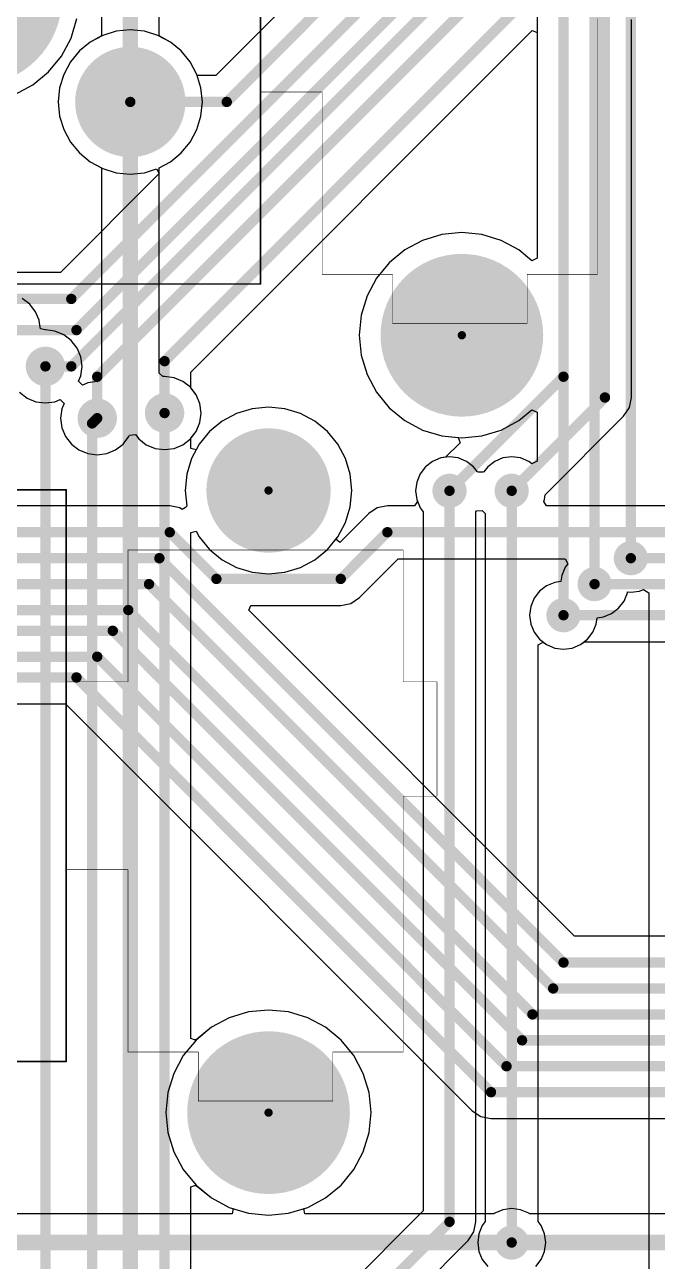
# Model space of a CAD drawing. Header units: millimetres. Extents: x 25 to 374, y 23 to 150.
# Drawn here: x 291.05 to 306.55, y 42.16 to 72.45 of the extents above; entities that cross this region are included whole.
import ezdxf

# ---------------------------------------------------------------- set-up
doc = ezdxf.new("R2010")
doc.units = ezdxf.units.MM
for name, color, linetype in [('BottomLayer', 5, 'Continuous'), ('BottomSolder', 6, 'Continuous'), ('Mechanical1', 6, 'Continuous'), ('MultiLayer', 9, 'Continuous'), ('PadHoleLayer', 156, 'Continuous'), ('TopLayer', 1, 'Continuous'), ('TopSolder', 216, 'Continuous'), ('ViaHoleLayer', 16, 'Continuous')]:
    doc.layers.add(name, color=color, linetype=linetype)

# ---------------------------------------------------------------- blocks, each defined once
blk = doc.blocks.new('1_2_117')
at = {"layer": 'BottomSolder', "const_width": 0.1016}
for points in [[(-11.9888, 6.985, 1), (-11.8872, 6.985, 1)], [(11.8872, 6.985, 1), (11.9888, 6.985, 1)], [(-11.9888, -8.255, 1), (-11.8872, -8.255, 1)], [(11.8872, -8.255, 1), (11.9888, -8.255, 1)]]:
    blk.add_lwpolyline(points, format="xyb", close=True, dxfattribs=at)
at = {"layer": 'PadHoleLayer'}
for points, const_width in [([(-12.7, 6.985, 1), (-11.176, 6.985, 1)], 1.524), ([(11.176, 6.985, 1), (12.7, 6.985, 1)], 1.524), ([(-12.93495, -8.255, 1), (-10.94105, -8.255, 1)], 1.9939), ([(10.94105, -8.255, 1), (12.93495, -8.255, 1)], 1.9939)]:
    blk.add_lwpolyline(points, format="xyb", close=True, dxfattribs=dict(at, const_width=const_width))
at = {"layer": 'TopSolder', "const_width": 0.1016}
for points in [[(-11.9888, 6.985, 1), (-11.8872, 6.985, 1)], [(11.8872, 6.985, 1), (11.9888, 6.985, 1)], [(-11.9888, -8.255, 1), (-11.8872, -8.255, 1)], [(11.8872, -8.255, 1), (11.9888, -8.255, 1)]]:
    blk.add_lwpolyline(points, format="xyb", close=True, dxfattribs=at)
blk = doc.blocks.new('1_2_119')
at = {"layer": 'BottomSolder', "const_width": 0.1016}
for points in [[(-11.9888, 6.985, 1), (-11.8872, 6.985, 1)], [(11.8872, 6.985, 1), (11.9888, 6.985, 1)], [(-11.9888, -8.255, 1), (-11.8872, -8.255, 1)], [(11.8872, -8.255, 1), (11.9888, -8.255, 1)]]:
    blk.add_lwpolyline(points, format="xyb", close=True, dxfattribs=at)
at = {"layer": 'PadHoleLayer'}
for points, const_width in [([(-12.7, 6.985, 1), (-11.176, 6.985, 1)], 1.524), ([(11.176, 6.985, 1), (12.7, 6.985, 1)], 1.524), ([(-12.93495, -8.255, 1), (-10.94105, -8.255, 1)], 1.9939), ([(10.94105, -8.255, 1), (12.93495, -8.255, 1)], 1.9939)]:
    blk.add_lwpolyline(points, format="xyb", close=True, dxfattribs=dict(at, const_width=const_width))
at = {"layer": 'TopSolder', "const_width": 0.1016}
for points in [[(-11.9888, 6.985, 1), (-11.8872, 6.985, 1)], [(11.8872, 6.985, 1), (11.9888, 6.985, 1)], [(-11.9888, -8.255, 1), (-11.8872, -8.255, 1)], [(11.8872, -8.255, 1), (11.9888, -8.255, 1)]]:
    blk.add_lwpolyline(points, format="xyb", close=True, dxfattribs=at)
blk = doc.blocks.new('MX_SW_3_183')
at = {"layer": 'BottomLayer'}
for points, const_width in [([(-1.016, 0, 1), (1.016, 0, 1)], 2.032), ([(3.185, -2.54, 1), (4.435, -2.54, 1)], 1.25), ([(-3.165, -5.08, 1), (-1.915, -5.08, 1)], 1.25)]:
    blk.add_lwpolyline(points, format="xyb", close=True, dxfattribs=dict(at, const_width=const_width))
at = {"layer": 'BottomSolder'}
for points, const_width in [([(-1.067, 0, 1), (1.067, 0, 1)], 2.134), ([(3.134, -2.54, 1), (4.486, -2.54, 1)], 1.352), ([(-3.216, -5.08, 1), (-1.864, -5.08, 1)], 1.352)]:
    blk.add_lwpolyline(points, format="xyb", close=True, dxfattribs=dict(at, const_width=const_width))
at = {"layer": 'Mechanical1', "const_width": 0.0381}
for points in [[(-7, -7), (-7, 7)], [(-7, 7), (7, 7)], [(7, -7), (7, 7)], [(-7, -7), (7, -7)]]:
    blk.add_lwpolyline(points, dxfattribs=at)
at = {"layer": 'Mechanical1', "const_width": 0.0191}
for points in [[(-7.01, 7, 1), (-6.99, 7, 1)], [(-7.01, 7, 1), (-6.99, 7, 1)], [(6.99, 7, 1), (7.01, 7, 1)], [(6.99, 7, 1), (7.01, 7, 1)], [(-7.01, -7, 1), (-6.99, -7, 1)], [(-7.01, -7, 1), (-6.99, -7, 1)], [(6.99, -7, 1), (7.01, -7, 1)], [(6.99, -7, 1), (7.01, -7, 1)]]:
    blk.add_lwpolyline(points, format="xyb", close=True, dxfattribs=at)
at = {"layer": 'MultiLayer'}
for points, const_width in [([(-1.016, 0, 1), (1.016, 0, 1)], 2.032), ([(3.185, -2.54, 1), (4.435, -2.54, 1)], 1.25), ([(-3.165, -5.08, 1), (-1.915, -5.08, 1)], 1.25)]:
    blk.add_lwpolyline(points, format="xyb", close=True, dxfattribs=dict(at, const_width=const_width))
at = {"layer": 'PadHoleLayer'}
for points, const_width in [([(-1.016, 0, 1), (1.016, 0, 1)], 2.032), ([(3.435, -2.54, 1), (4.185, -2.54, 1)], 0.75), ([(-2.915, -5.08, 1), (-2.165, -5.08, 1)], 0.75)]:
    blk.add_lwpolyline(points, format="xyb", close=True, dxfattribs=dict(at, const_width=const_width))
at = {"layer": 'TopLayer'}
for points, const_width in [([(-1.016, 0, 1), (1.016, 0, 1)], 2.032), ([(3.185, -2.54, 1), (4.435, -2.54, 1)], 1.25), ([(-3.165, -5.08, 1), (-1.915, -5.08, 1)], 1.25)]:
    blk.add_lwpolyline(points, format="xyb", close=True, dxfattribs=dict(at, const_width=const_width))
at = {"layer": 'TopSolder'}
for points, const_width in [([(-1.067, 0, 1), (1.067, 0, 1)], 2.134), ([(3.134, -2.54, 1), (4.486, -2.54, 1)], 1.352), ([(-3.216, -5.08, 1), (-1.864, -5.08, 1)], 1.352)]:
    blk.add_lwpolyline(points, format="xyb", close=True, dxfattribs=dict(at, const_width=const_width))
blk = doc.blocks.new('MX_SW_3_195')
at = {"layer": 'BottomLayer'}
for points, const_width in [([(-1.016, 0, 1), (1.016, 0, 1)], 2.032), ([(3.185, -2.54, 1), (4.435, -2.54, 1)], 1.25), ([(-3.165, -5.08, 1), (-1.915, -5.08, 1)], 1.25)]:
    blk.add_lwpolyline(points, format="xyb", close=True, dxfattribs=dict(at, const_width=const_width))
at = {"layer": 'BottomSolder'}
for points, const_width in [([(-1.067, 0, 1), (1.067, 0, 1)], 2.134), ([(3.134, -2.54, 1), (4.486, -2.54, 1)], 1.352), ([(-3.216, -5.08, 1), (-1.864, -5.08, 1)], 1.352)]:
    blk.add_lwpolyline(points, format="xyb", close=True, dxfattribs=dict(at, const_width=const_width))
at = {"layer": 'Mechanical1', "const_width": 0.0381}
for points in [[(-7, -7), (-7, 7)], [(-7, 7), (7, 7)], [(7, -7), (7, 7)], [(-7, -7), (7, -7)]]:
    blk.add_lwpolyline(points, dxfattribs=at)
at = {"layer": 'Mechanical1', "const_width": 0.0191}
for points in [[(-7.01, 7, 1), (-6.99, 7, 1)], [(-7.01, 7, 1), (-6.99, 7, 1)], [(6.99, 7, 1), (7.01, 7, 1)], [(6.99, 7, 1), (7.01, 7, 1)], [(-7.01, -7, 1), (-6.99, -7, 1)], [(-7.01, -7, 1), (-6.99, -7, 1)], [(6.99, -7, 1), (7.01, -7, 1)], [(6.99, -7, 1), (7.01, -7, 1)]]:
    blk.add_lwpolyline(points, format="xyb", close=True, dxfattribs=at)
at = {"layer": 'MultiLayer'}
for points, const_width in [([(-1.016, 0, 1), (1.016, 0, 1)], 2.032), ([(3.185, -2.54, 1), (4.435, -2.54, 1)], 1.25), ([(-3.165, -5.08, 1), (-1.915, -5.08, 1)], 1.25)]:
    blk.add_lwpolyline(points, format="xyb", close=True, dxfattribs=dict(at, const_width=const_width))
at = {"layer": 'PadHoleLayer'}
for points, const_width in [([(-1.016, 0, 1), (1.016, 0, 1)], 2.032), ([(3.435, -2.54, 1), (4.185, -2.54, 1)], 0.75), ([(-2.915, -5.08, 1), (-2.165, -5.08, 1)], 0.75)]:
    blk.add_lwpolyline(points, format="xyb", close=True, dxfattribs=dict(at, const_width=const_width))
at = {"layer": 'TopLayer'}
for points, const_width in [([(-1.016, 0, 1), (1.016, 0, 1)], 2.032), ([(3.185, -2.54, 1), (4.435, -2.54, 1)], 1.25), ([(-3.165, -5.08, 1), (-1.915, -5.08, 1)], 1.25)]:
    blk.add_lwpolyline(points, format="xyb", close=True, dxfattribs=dict(at, const_width=const_width))
at = {"layer": 'TopSolder'}
for points, const_width in [([(-1.067, 0, 1), (1.067, 0, 1)], 2.134), ([(3.134, -2.54, 1), (4.486, -2.54, 1)], 1.352), ([(-3.216, -5.08, 1), (-1.864, -5.08, 1)], 1.352)]:
    blk.add_lwpolyline(points, format="xyb", close=True, dxfattribs=dict(at, const_width=const_width))

msp = doc.modelspace()

# ---------------------------------------------------------------- linework, layer by layer
at = {"layer": 'BottomLayer'}
for p, q in [((302.617, 78.093), (295.731, 71.206)), ((292.182, 72.122), (292.327, 72.601)), ((305.917, 63.32), (305.917, 72.576)), ((291.946, 71.681), (292.182, 72.122)), ((292.958, 72.191), (292.653, 72.027)), ((293.29, 72.291), (292.958, 72.191)), ((293.634, 72.325), (293.29, 72.291)), ((293.979, 72.291), (293.634, 72.325)), ((294.31, 72.191), (293.979, 72.291)), ((294.616, 72.027), (294.31, 72.191)), ((295.122, 63.94), (303.489, 72.307)), ((303.489, 72.307), (303.606, 72.259)), ((303.606, 72.259), (303.606, 66.731)), ((292.385, 71.808), (292.165, 71.54)), ((292.653, 72.027), (292.385, 71.808)), ((294.883, 71.808), (294.616, 72.027)), ((295.103, 71.54), (294.883, 71.808)), ((291.629, 71.294), (291.946, 71.681)), ((292.165, 71.54), (292.002, 71.235)), ((295.266, 71.235), (295.103, 71.54)), ((291.242, 70.977), (291.629, 71.294)), ((292.002, 71.235), (291.902, 70.903)), ((295.275, 71.206), (295.266, 71.235)), ((295.731, 71.206), (295.275, 71.206)), ((290.801, 70.741), (291.242, 70.977)), ((291.902, 70.903), (291.868, 70.559)), ((291.868, 70.559), (291.902, 70.214)), ((291.902, 70.214), (292.002, 69.883)), ((292.002, 69.883), (292.165, 69.577)), ((292.165, 69.577), (292.385, 69.31)), ((292.385, 69.31), (292.653, 69.09)), ((292.653, 69.09), (292.958, 68.927)), ((294.345, 68.805), (291.921, 66.38)), ((292.958, 68.927), (293.29, 68.826)), ((293.29, 68.826), (293.634, 68.792)), ((293.634, 68.792), (293.979, 68.826)), ((293.979, 68.826), (294.278, 68.917)), ((294.278, 68.917), (294.345, 68.805)), ((301.272, 67.309), (300.8, 67.166)), ((301.762, 67.358), (301.272, 67.309)), ((302.253, 67.309), (301.762, 67.358)), ((302.724, 67.166), (302.253, 67.309)), ((300.8, 67.166), (300.365, 66.934)), ((303.159, 66.934), (302.724, 67.166)), ((300.365, 66.934), (299.984, 66.621)), ((303.479, 66.671), (303.159, 66.934)), ((303.606, 66.731), (303.479, 66.671)), ((291.921, 66.38), (288.995, 66.38)), ((299.984, 66.621), (299.672, 66.24)), ((299.672, 66.24), (299.44, 65.806)), ((299.44, 65.806), (299.296, 65.334)), ((299.296, 65.334), (299.248, 64.844)), ((299.248, 64.844), (299.296, 64.353)), ((299.296, 64.353), (299.44, 63.882)), ((295.122, 63.555), (295.122, 63.94)), ((299.44, 63.882), (299.672, 63.447)), ((290.92, 63.448), (291.106, 63.305)), ((295.251, 63.387), (295.122, 63.555)), ((295.341, 63.171), (295.251, 63.387)), ((299.672, 63.447), (299.984, 63.066)), ((305.868, 63.072), (305.917, 63.32)), ((291.106, 63.305), (291.322, 63.216)), ((291.322, 63.216), (291.554, 63.185)), ((291.554, 63.185), (291.786, 63.216)), ((291.786, 63.216), (291.913, 63.268)), ((291.913, 63.268), (292.011, 63.171)), ((291.958, 63.044), (291.927, 62.812)), ((292.011, 63.171), (291.958, 63.044)), ((295.372, 62.939), (295.341, 63.171)), ((296.624, 63.044), (296.241, 62.928)), ((297.023, 63.083), (296.624, 63.044)), ((297.421, 63.044), (297.023, 63.083)), ((297.804, 62.928), (297.421, 63.044)), ((299.984, 63.066), (300.365, 62.753)), ((305.728, 62.862), (305.868, 63.072)), ((291.927, 62.812), (291.958, 62.58)), ((295.251, 62.49), (295.341, 62.707)), ((295.341, 62.707), (295.372, 62.939)), ((295.888, 62.739), (295.579, 62.485)), ((296.241, 62.928), (295.888, 62.739)), ((298.157, 62.739), (297.804, 62.928)), ((298.466, 62.485), (298.157, 62.739)), ((300.365, 62.753), (300.8, 62.521)), ((303.804, 60.938), (305.728, 62.862)), ((291.958, 62.58), (292.047, 62.363)), ((293.613, 62.393), (293.758, 62.412)), ((293.758, 62.412), (293.841, 62.305)), ((295.109, 62.305), (295.251, 62.49)), ((295.579, 62.485), (295.325, 62.176)), ((298.72, 62.176), (298.466, 62.485)), ((300.8, 62.521), (301.272, 62.378)), ((292.047, 62.363), (292.19, 62.178)), ((292.19, 62.178), (292.376, 62.035)), ((293.272, 62.035), (293.458, 62.178)), ((293.458, 62.178), (293.6, 62.363)), ((293.6, 62.363), (293.613, 62.393)), ((293.841, 62.305), (294.027, 62.162)), ((294.027, 62.162), (294.243, 62.073)), ((294.707, 62.073), (294.923, 62.162)), ((294.923, 62.162), (295.109, 62.305)), ((295.325, 62.176), (295.136, 61.823)), ((298.909, 61.823), (298.72, 62.176)), ((301.272, 62.378), (301.67, 62.339)), ((301.717, 62.206), (301.364, 61.854)), ((301.67, 62.339), (301.717, 62.206)), ((292.376, 62.035), (292.592, 61.946)), ((292.592, 61.946), (292.824, 61.915)), ((292.824, 61.915), (293.056, 61.946)), ((293.056, 61.946), (293.272, 62.035)), ((294.243, 62.073), (294.475, 62.042)), ((294.475, 62.042), (294.707, 62.073)), ((295.136, 61.823), (295.02, 61.44)), ((299.025, 61.44), (298.909, 61.823)), ((301.244, 61.838), (301.044, 61.755)), ((301.364, 61.854), (301.244, 61.838)), ((300.871, 61.622), (300.739, 61.45)), ((301.044, 61.755), (300.871, 61.622)), ((295.02, 61.44), (294.981, 61.041)), ((299.064, 61.041), (299.025, 61.44)), ((300.656, 61.249), (300.627, 61.034)), ((300.739, 61.45), (300.656, 61.249)), ((294.981, 61.041), (295.019, 60.656)), ((299.025, 60.643), (299.064, 61.041)), ((300.627, 61.034), (300.656, 60.818)), ((303.788, 60.818), (303.804, 60.938)), ((294.602, 60.665), (287.075, 60.665)), ((294.85, 60.616), (294.602, 60.665)), ((294.907, 60.577), (294.85, 60.616)), ((294.99, 60.626), (294.907, 60.577)), ((295.019, 60.656), (294.99, 60.626)), ((298.909, 60.26), (299.025, 60.643)), ((299.688, 60.616), (299.478, 60.475)), ((299.936, 60.665), (299.688, 60.616)), ((300.605, 60.665), (299.936, 60.665)), ((300.675, 60.771), (300.605, 60.665)), ((300.656, 60.818), (300.675, 60.771)), ((303.768, 60.771), (303.788, 60.818)), ((303.839, 60.665), (303.768, 60.771)), ((307.529, 60.665), (303.839, 60.665)), ((299.478, 60.475), (298.77, 59.768)), ((298.72, 59.907), (298.909, 60.26)), ((298.676, 59.853), (298.72, 59.907)), ((298.77, 59.768), (298.676, 59.853)), ((299.251, 58.417), (300.204, 59.37)), ((300.204, 59.37), (304.293, 59.37)), ((304.293, 59.37), (304.356, 59.243)), ((304.295, 59.164), (304.212, 58.963)), ((304.356, 59.243), (304.295, 59.164)), ((304.038, 58.79), (303.838, 58.707)), ((304.191, 58.81), (304.038, 58.79)), ((304.212, 58.963), (304.191, 58.81)), ((303.665, 58.574), (303.533, 58.402)), ((303.838, 58.707), (303.665, 58.574)), ((296.536, 58.11), (296.585, 58.227)), ((296.585, 58.227), (298.793, 58.227)), ((298.793, 58.227), (299.041, 58.277)), ((299.041, 58.277), (299.251, 58.417)), ((303.45, 58.201), (303.421, 57.986)), ((303.533, 58.402), (303.45, 58.201)), ((304.522, 50.124), (296.536, 58.11)), ((303.421, 57.986), (303.45, 57.77)), ((303.45, 57.77), (303.533, 57.569)), ((303.533, 57.569), (303.665, 57.397)), ((303.665, 57.397), (303.838, 57.265)), ((303.838, 57.265), (304.038, 57.181)), ((304.469, 57.181), (304.67, 57.265)), ((304.67, 57.265), (304.766, 57.338)), ((304.766, 57.338), (308.739, 57.338)), ((304.038, 57.181), (304.254, 57.153)), ((304.254, 57.153), (304.469, 57.181)), ((287.056, 55.814), (292.048, 55.814)), ((292.048, 55.814), (302.018, 45.844)), ((328.116, 50.124), (304.522, 50.124)), ((296.532, 48.267), (296.06, 48.124)), ((297.023, 48.315), (296.532, 48.267)), ((297.513, 48.267), (297.023, 48.315)), ((297.985, 48.124), (297.513, 48.267)), ((295.626, 47.892), (295.245, 47.579)), ((296.06, 48.124), (295.626, 47.892)), ((298.419, 47.892), (297.985, 48.124)), ((298.8, 47.579), (298.419, 47.892)), ((295.245, 47.579), (294.932, 47.198)), ((299.113, 47.198), (298.8, 47.579)), ((294.932, 47.198), (294.7, 46.763)), ((299.345, 46.763), (299.113, 47.198)), ((294.7, 46.763), (294.557, 46.292)), ((299.488, 46.292), (299.345, 46.763)), ((294.557, 46.292), (294.509, 45.801)), ((299.537, 45.801), (299.488, 46.292)), ((294.509, 45.801), (294.557, 45.311)), ((299.488, 45.311), (299.537, 45.801)), ((302.018, 45.844), (302.228, 45.704)), ((302.228, 45.704), (302.476, 45.654)), ((302.476, 45.654), (330.289, 45.654)), ((294.557, 45.311), (294.7, 44.839)), ((299.345, 44.839), (299.488, 45.311)), ((294.7, 44.839), (294.932, 44.405)), ((299.113, 44.405), (299.345, 44.839)), ((294.932, 44.405), (295.245, 44.024)), ((298.8, 44.024), (299.113, 44.405)), ((295.245, 44.024), (295.626, 43.711)), ((298.419, 43.711), (298.8, 44.024)), ((295.626, 43.711), (296.06, 43.479)), ((297.985, 43.479), (298.419, 43.711)), ((296.135, 43.323), (280.678, 43.323)), ((296.06, 43.479), (296.154, 43.45)), ((296.154, 43.45), (296.135, 43.323)), ((297.891, 43.45), (297.985, 43.479)), ((297.91, 43.323), (297.891, 43.45)), ((302.546, 43.323), (297.91, 43.323)), ((302.568, 43.34), (302.546, 43.323)), ((302.768, 43.423), (302.568, 43.34)), ((302.984, 43.451), (302.768, 43.423)), ((303.199, 43.423), (302.984, 43.451)), ((303.4, 43.34), (303.199, 43.423)), ((303.422, 43.323), (303.4, 43.34)), ((334.957, 43.323), (303.422, 43.323))]:
    msp.add_line(p, q, dxfattribs=at)
for points, const_width in [([(295.999, 70.559), (305.778, 80.338)], 0.254), ([(292.189, 65.733), (305.778, 79.322)], 0.254), ([(292.316, 64.971), (306.032, 78.687)], 0.254), ([(292.189, 64.082), (306.159, 78.052)], 0.254), ([(292.824, 63.828), (306.413, 77.417)], 0.254), ([(294.475, 64.209), (307.048, 76.782)], 0.254), ([(304.254, 63.828), (304.254, 72.845)], 0.254), ([(305.27, 63.32), (305.27, 72.845)], 0.254), ([(293.634, 70.559), (295.999, 70.559)], 0.254), ([(288.379, 65.733), (292.189, 65.733)], 0.254), ([(290.538, 64.971), (292.316, 64.971)], 0.254), ([(294.475, 62.939), (294.475, 64.209)], 0.254), ([(291.554, 64.082), (292.189, 64.082)], 0.254), ([(292.824, 62.812), (292.824, 63.828)], 0.254), ([(301.46, 61.034), (304.254, 63.828)], 0.254), ([(302.984, 61.034), (305.27, 63.32)], 0.254), ([(286.807, 60.018), (294.602, 60.018)], 0.254), ([(294.602, 60.018), (295.745, 58.875)], 0.254), ([(298.793, 58.875), (299.936, 60.018)], 0.254), ([(299.936, 60.018), (307.937, 60.018)], 0.254), ([(278.346, 59.383), (294.348, 59.383)], 0.254), ([(294.348, 59.383), (304.254, 49.477)], 0.254), ([(305.905, 59.383), (315.639, 59.383)], 0.254), ([(215.044, 58.748), (294.094, 58.748)], 0.254), ([(294.094, 58.748), (304, 48.842)], 0.254), ([(295.745, 58.875), (298.793, 58.875)], 0.254), ([(305.016, 58.748), (315.711, 58.748)], 0.254), ([(206.464, 58.113), (293.586, 58.113)], 0.254), ([(293.586, 58.113), (303.492, 48.207)], 0.254), ([(304.254, 57.986), (315.656, 57.986)], 0.254), ([(205.829, 57.605), (293.205, 57.605)], 0.254), ([(293.205, 57.605), (303.238, 47.572)], 0.254), ([(205.448, 56.97), (292.824, 56.97)], 0.254), ([(292.824, 56.97), (302.857, 46.937)], 0.254), ([(204.813, 56.462), (292.316, 56.462)], 0.254), ([(292.316, 56.462), (302.476, 46.302)], 0.254), ([(304.254, 49.477), (328.384, 49.477)], 0.254), ([(304, 48.842), (328.765, 48.842)], 0.254), ([(303.492, 48.207), (329.908, 48.207)], 0.254), ([(303.238, 47.572), (330.035, 47.572)], 0.254), ([(302.857, 46.937), (330.162, 46.937)], 0.254), ([(302.476, 46.302), (330.289, 46.302)], 0.254), ([(280.386, 42.619), (302.984, 42.619)], 0.381), ([(302.984, 42.619), (335.249, 42.619)], 0.381)]:
    msp.add_lwpolyline(points, dxfattribs=dict(at, const_width=const_width))
for points, const_width in [([(293.571, 70.559, 1), (293.698, 70.559, 1)], 0.127), ([(295.935, 70.559, 1), (296.062, 70.559, 1)], 0.127), ([(295.935, 70.559, 1), (296.062, 70.559, 1)], 0.127), ([(292.125, 65.733, 1), (292.252, 65.733, 1)], 0.127), ([(292.125, 65.733, 1), (292.252, 65.733, 1)], 0.127), ([(292.252, 64.971, 1), (292.379, 64.971, 1)], 0.127), ([(292.252, 64.971, 1), (292.379, 64.971, 1)], 0.127), ([(291.363, 64.082, 1), (291.744, 64.082, 1)], 0.381), ([(294.411, 64.209, 1), (294.538, 64.209, 1)], 0.127), ([(294.411, 64.209, 1), (294.538, 64.209, 1)], 0.127), ([(291.49, 64.082, 1), (291.617, 64.082, 1)], 0.127), ([(292.125, 64.082, 1), (292.252, 64.082, 1)], 0.127), ([(292.125, 64.082, 1), (292.252, 64.082, 1)], 0.127), ([(292.76, 63.828, 1), (292.887, 63.828, 1)], 0.127), ([(292.76, 63.828, 1), (292.887, 63.828, 1)], 0.127), ([(304.19, 63.828, 1), (304.317, 63.828, 1)], 0.127), ([(304.19, 63.828, 1), (304.317, 63.828, 1)], 0.127), ([(294.284, 62.939, 1), (294.665, 62.939, 1)], 0.381), ([(305.206, 63.32, 1), (305.333, 63.32, 1)], 0.127), ([(305.206, 63.32, 1), (305.333, 63.32, 1)], 0.127), ([(292.633, 62.812, 1), (293.014, 62.812, 1)], 0.381), ([(294.411, 62.939, 1), (294.538, 62.939, 1)], 0.127), ([(292.76, 62.812, 1), (292.887, 62.812, 1)], 0.127), ([(301.301, 61.034, 1), (301.619, 61.034, 1)], 0.318), ([(302.825, 61.034, 1), (303.143, 61.034, 1)], 0.318), ([(301.396, 61.034, 1), (301.523, 61.034, 1)], 0.127), ([(302.92, 61.034, 1), (303.047, 61.034, 1)], 0.127), ([(294.538, 60.018, 1), (294.665, 60.018, 1)], 0.127), ([(294.538, 60.018, 1), (294.665, 60.018, 1)], 0.127), ([(299.872, 60.018, 1), (299.999, 60.018, 1)], 0.127), ([(299.872, 60.018, 1), (299.999, 60.018, 1)], 0.127), ([(305.746, 59.383, 1), (306.064, 59.383, 1)], 0.318), ([(294.284, 59.383, 1), (294.411, 59.383, 1)], 0.127), ([(294.284, 59.383, 1), (294.411, 59.383, 1)], 0.127), ([(305.841, 59.383, 1), (305.968, 59.383, 1)], 0.127), ([(294.03, 58.748, 1), (294.157, 58.748, 1)], 0.127), ([(294.03, 58.748, 1), (294.157, 58.748, 1)], 0.127), ([(295.681, 58.875, 1), (295.808, 58.875, 1)], 0.127), ([(295.681, 58.875, 1), (295.808, 58.875, 1)], 0.127), ([(298.729, 58.875, 1), (298.856, 58.875, 1)], 0.127), ([(298.729, 58.875, 1), (298.856, 58.875, 1)], 0.127), ([(304.857, 58.748, 1), (305.175, 58.748, 1)], 0.318), ([(304.952, 58.748, 1), (305.079, 58.748, 1)], 0.127), ([(293.522, 58.113, 1), (293.649, 58.113, 1)], 0.127), ([(293.522, 58.113, 1), (293.649, 58.113, 1)], 0.127), ([(304.095, 57.986, 1), (304.413, 57.986, 1)], 0.318), ([(304.19, 57.986, 1), (304.317, 57.986, 1)], 0.127), ([(293.141, 57.605, 1), (293.268, 57.605, 1)], 0.127), ([(293.141, 57.605, 1), (293.268, 57.605, 1)], 0.127), ([(292.76, 56.97, 1), (292.887, 56.97, 1)], 0.127), ([(292.76, 56.97, 1), (292.887, 56.97, 1)], 0.127), ([(292.252, 56.462, 1), (292.379, 56.462, 1)], 0.127), ([(292.252, 56.462, 1), (292.379, 56.462, 1)], 0.127), ([(304.19, 49.477, 1), (304.317, 49.477, 1)], 0.127), ([(304.19, 49.477, 1), (304.317, 49.477, 1)], 0.127), ([(303.936, 48.842, 1), (304.063, 48.842, 1)], 0.127), ([(303.936, 48.842, 1), (304.063, 48.842, 1)], 0.127), ([(303.428, 48.207, 1), (303.555, 48.207, 1)], 0.127), ([(303.428, 48.207, 1), (303.555, 48.207, 1)], 0.127), ([(303.174, 47.572, 1), (303.301, 47.572, 1)], 0.127), ([(303.174, 47.572, 1), (303.301, 47.572, 1)], 0.127), ([(302.793, 46.937, 1), (302.92, 46.937, 1)], 0.127), ([(302.793, 46.937, 1), (302.92, 46.937, 1)], 0.127), ([(302.412, 46.302, 1), (302.539, 46.302, 1)], 0.127), ([(302.412, 46.302, 1), (302.539, 46.302, 1)], 0.127), ([(302.825, 42.619, 1), (303.143, 42.619, 1)], 0.318), ([(302.889, 42.619, 1), (303.079, 42.619, 1)], 0.191), ([(302.889, 42.619, 1), (303.079, 42.619, 1)], 0.191)]:
    msp.add_lwpolyline(points, format="xyb", close=True, dxfattribs=dict(at, const_width=const_width))
at = {"layer": 'BottomSolder'}
for points, const_width in [([(291.313, 64.082, 1), (291.795, 64.082, 1)], 0.483), ([(294.234, 62.939, 1), (294.716, 62.939, 1)], 0.483), ([(292.583, 62.812, 1), (293.065, 62.812, 1)], 0.483), ([(301.25, 61.034, 1), (301.669, 61.034, 1)], 0.419), ([(302.774, 61.034, 1), (303.193, 61.034, 1)], 0.419), ([(305.695, 59.383, 1), (306.114, 59.383, 1)], 0.419), ([(304.806, 58.748, 1), (305.225, 58.748, 1)], 0.419), ([(304.044, 57.986, 1), (304.463, 57.986, 1)], 0.419), ([(302.774, 42.619, 1), (303.193, 42.619, 1)], 0.419)]:
    msp.add_lwpolyline(points, format="xyb", close=True, dxfattribs=dict(at, const_width=const_width))
at = {"layer": 'Mechanical1', "const_width": 0.0127}
for points in [[(305.088, 66.335), (305.088, 72.605)], [(296.813, 66.106), (296.813, 70.805)], [(296.813, 70.805), (298.339, 70.805)], [(298.339, 66.335), (298.339, 70.805)], [(298.339, 66.335), (300.062, 66.335)], [(300.062, 65.136), (300.062, 66.335)], [(303.363, 65.136), (303.363, 66.335)], [(303.363, 66.335), (305.088, 66.335)], [(282.813, 66.106), (296.813, 66.106)], [(300.062, 65.136), (303.363, 65.136)], [(278.05, 61.055), (292.05, 61.055)], [(292.05, 56.355), (292.05, 61.055)], [(293.576, 59.585), (300.325, 59.585)], [(293.576, 56.355), (293.576, 59.585)], [(300.325, 56.355), (300.325, 59.585)], [(292.05, 56.355), (293.576, 56.355)], [(300.325, 56.355), (301.151, 56.355)], [(301.151, 53.555), (301.151, 56.355)], [(300.325, 47.285), (300.325, 53.555)], [(300.325, 53.555), (301.151, 53.555)], [(292.05, 47.056), (292.05, 51.755)], [(292.05, 51.755), (293.576, 51.755)], [(293.576, 47.285), (293.576, 51.755)], [(293.576, 47.285), (295.301, 47.285)], [(295.301, 46.086), (295.301, 47.285)], [(298.6, 46.086), (298.6, 47.285)], [(298.6, 47.285), (300.325, 47.285)], [(278.05, 47.056), (292.05, 47.056)], [(295.301, 46.086), (298.6, 46.086)]]:
    msp.add_lwpolyline(points, dxfattribs=at)
at = {"layer": 'Mechanical1', "const_width": 0.00635}
for points in [[(296.81, 70.805, 1), (296.816, 70.805, 1)], [(296.81, 70.805, 1), (296.816, 70.805, 1)], [(298.336, 70.805, 1), (298.342, 70.805, 1)], [(298.336, 70.805, 1), (298.342, 70.805, 1)], [(298.336, 66.335, 1), (298.342, 66.335, 1)], [(298.336, 66.335, 1), (298.342, 66.335, 1)], [(300.059, 66.335, 1), (300.065, 66.335, 1)], [(300.059, 66.335, 1), (300.065, 66.335, 1)], [(303.36, 66.335, 1), (303.366, 66.335, 1)], [(303.36, 66.335, 1), (303.366, 66.335, 1)], [(305.085, 66.335, 1), (305.091, 66.335, 1)], [(305.085, 66.335, 1), (305.091, 66.335, 1)], [(296.81, 66.106, 1), (296.816, 66.106, 1)], [(296.81, 66.106, 1), (296.816, 66.106, 1)], [(300.059, 65.136, 1), (300.065, 65.136, 1)], [(300.059, 65.136, 1), (300.065, 65.136, 1)], [(303.36, 65.136, 1), (303.366, 65.136, 1)], [(303.36, 65.136, 1), (303.366, 65.136, 1)], [(292.047, 61.055, 1), (292.053, 61.055, 1)], [(292.047, 61.055, 1), (292.053, 61.055, 1)], [(293.573, 59.585, 1), (293.579, 59.585, 1)], [(293.573, 59.585, 1), (293.579, 59.585, 1)], [(300.322, 59.585, 1), (300.328, 59.585, 1)], [(300.322, 59.585, 1), (300.328, 59.585, 1)], [(292.047, 56.355, 1), (292.053, 56.355, 1)], [(292.047, 56.355, 1), (292.053, 56.355, 1)], [(293.573, 56.355, 1), (293.579, 56.355, 1)], [(293.573, 56.355, 1), (293.579, 56.355, 1)], [(300.322, 56.355, 1), (300.328, 56.355, 1)], [(300.322, 56.355, 1), (300.328, 56.355, 1)], [(301.148, 56.355, 1), (301.154, 56.355, 1)], [(301.148, 56.355, 1), (301.154, 56.355, 1)], [(300.322, 53.555, 1), (300.328, 53.555, 1)], [(300.322, 53.555, 1), (300.328, 53.555, 1)], [(301.148, 53.555, 1), (301.154, 53.555, 1)], [(301.148, 53.555, 1), (301.154, 53.555, 1)], [(292.047, 51.755, 1), (292.053, 51.755, 1)], [(292.047, 51.755, 1), (292.053, 51.755, 1)], [(293.573, 51.755, 1), (293.579, 51.755, 1)], [(293.573, 51.755, 1), (293.579, 51.755, 1)], [(293.573, 47.285, 1), (293.579, 47.285, 1)], [(293.573, 47.285, 1), (293.579, 47.285, 1)], [(295.298, 47.285, 1), (295.304, 47.285, 1)], [(295.298, 47.285, 1), (295.304, 47.285, 1)], [(298.597, 47.285, 1), (298.603, 47.285, 1)], [(298.597, 47.285, 1), (298.603, 47.285, 1)], [(300.322, 47.285, 1), (300.328, 47.285, 1)], [(300.322, 47.285, 1), (300.328, 47.285, 1)], [(292.047, 47.056, 1), (292.053, 47.056, 1)], [(292.047, 47.056, 1), (292.053, 47.056, 1)], [(295.298, 46.086, 1), (295.304, 46.086, 1)], [(295.298, 46.086, 1), (295.304, 46.086, 1)], [(298.597, 46.086, 1), (298.603, 46.086, 1)], [(298.597, 46.086, 1), (298.603, 46.086, 1)]]:
    msp.add_lwpolyline(points, format="xyb", close=True, dxfattribs=at)
at = {"layer": 'MultiLayer'}
for points, const_width in [([(291.363, 64.082, 1), (291.744, 64.082, 1)], 0.381), ([(294.284, 62.939, 1), (294.665, 62.939, 1)], 0.381), ([(292.633, 62.812, 1), (293.014, 62.812, 1)], 0.381), ([(301.301, 61.034, 1), (301.619, 61.034, 1)], 0.318), ([(302.825, 61.034, 1), (303.143, 61.034, 1)], 0.318), ([(305.746, 59.383, 1), (306.064, 59.383, 1)], 0.318), ([(304.857, 58.748, 1), (305.175, 58.748, 1)], 0.318), ([(304.095, 57.986, 1), (304.413, 57.986, 1)], 0.318), ([(302.825, 42.619, 1), (303.143, 42.619, 1)], 0.318)]:
    msp.add_lwpolyline(points, format="xyb", close=True, dxfattribs=dict(at, const_width=const_width))
at = {"layer": 'TopLayer'}
for p, q in [((303.606, 78.962), (303.606, 66.731)), ((294.339, 72.175), (294.339, 76.601)), ((292.93, 76.309), (292.93, 72.175)), ((292.182, 72.122), (292.327, 72.601)), ((291.946, 71.681), (292.182, 72.122)), ((292.93, 72.175), (292.653, 72.027)), ((294.616, 72.027), (294.339, 72.175)), ((292.385, 71.808), (292.165, 71.54)), ((292.653, 72.027), (292.385, 71.808)), ((294.883, 71.808), (294.616, 72.027)), ((295.103, 71.54), (294.883, 71.808)), ((291.629, 71.294), (291.946, 71.681)), ((292.165, 71.54), (292.002, 71.235)), ((295.266, 71.235), (295.103, 71.54)), ((291.242, 70.977), (291.629, 71.294)), ((292.002, 71.235), (291.902, 70.903)), ((295.367, 70.903), (295.266, 71.235)), ((290.801, 70.741), (291.242, 70.977)), ((291.902, 70.903), (291.868, 70.559)), ((295.401, 70.559), (295.367, 70.903)), ((291.868, 70.559), (291.902, 70.214)), ((295.367, 70.214), (295.401, 70.559)), ((291.902, 70.214), (292.002, 69.883)), ((295.266, 69.883), (295.367, 70.214)), ((292.002, 69.883), (292.165, 69.577)), ((295.103, 69.577), (295.266, 69.883)), ((292.165, 69.577), (292.385, 69.31)), ((294.883, 69.31), (295.103, 69.577)), ((292.385, 69.31), (292.653, 69.09)), ((292.653, 69.09), (292.93, 68.942)), ((294.339, 68.942), (294.616, 69.09)), ((294.616, 69.09), (294.883, 69.31)), ((292.93, 68.942), (292.93, 63.791)), ((294.339, 63.914), (294.339, 68.942)), ((301.272, 67.309), (300.8, 67.166)), ((301.762, 67.358), (301.272, 67.309)), ((302.253, 67.309), (301.762, 67.358)), ((302.724, 67.166), (302.253, 67.309)), ((300.8, 67.166), (300.365, 66.934)), ((303.159, 66.934), (302.724, 67.166)), ((300.365, 66.934), (299.984, 66.621)), ((303.479, 66.671), (303.159, 66.934)), ((303.606, 66.731), (303.479, 66.671)), ((299.984, 66.621), (299.672, 66.24)), ((299.672, 66.24), (299.44, 65.806)), ((291.172, 65.605), (290.986, 65.747)), ((299.44, 65.806), (299.296, 65.334)), ((291.314, 65.419), (291.172, 65.605)), ((291.398, 65.217), (291.314, 65.419)), ((291.404, 65.203), (291.398, 65.217)), ((291.418, 65.093), (291.404, 65.203)), ((299.296, 65.334), (299.248, 64.844)), ((291.431, 65.002), (291.418, 65.093)), ((291.546, 64.978), (291.431, 65.002)), ((291.554, 64.978), (291.546, 64.978)), ((291.786, 64.948), (291.554, 64.978)), ((292.002, 64.858), (291.786, 64.948)), ((292.188, 64.716), (292.002, 64.858)), ((299.248, 64.844), (299.296, 64.353)), ((292.33, 64.53), (292.188, 64.716)), ((292.42, 64.314), (292.33, 64.53)), ((292.451, 64.082), (292.42, 64.314)), ((299.296, 64.353), (299.44, 63.882)), ((292.42, 63.85), (292.451, 64.082)), ((294.434, 63.83), (294.339, 63.914)), ((292.367, 63.722), (292.42, 63.85)), ((292.464, 63.625), (292.367, 63.722)), ((292.592, 63.678), (292.464, 63.625)), ((292.824, 63.708), (292.592, 63.678)), ((292.834, 63.707), (292.824, 63.708)), ((292.93, 63.791), (292.834, 63.707)), ((294.475, 63.835), (294.434, 63.83)), ((294.707, 63.805), (294.475, 63.835)), ((294.923, 63.715), (294.707, 63.805)), ((295.109, 63.573), (294.923, 63.715)), ((299.44, 63.882), (299.672, 63.447)), ((295.251, 63.387), (295.109, 63.573)), ((295.341, 63.171), (295.251, 63.387)), ((299.672, 63.447), (299.984, 63.066)), ((295.372, 62.939), (295.341, 63.171)), ((296.624, 63.044), (296.241, 62.928)), ((297.023, 63.083), (296.624, 63.044)), ((297.421, 63.044), (297.023, 63.083)), ((297.804, 62.928), (297.421, 63.044)), ((299.984, 63.066), (300.365, 62.753)), ((303.159, 62.753), (303.479, 63.016)), ((303.479, 63.016), (303.606, 62.956)), ((295.251, 62.49), (295.341, 62.707)), ((295.341, 62.707), (295.372, 62.939)), ((295.888, 62.739), (295.579, 62.485)), ((296.241, 62.928), (295.888, 62.739)), ((298.157, 62.739), (297.804, 62.928)), ((298.466, 62.485), (298.157, 62.739)), ((300.365, 62.753), (300.8, 62.521)), ((302.724, 62.521), (303.159, 62.753)), ((303.606, 62.956), (303.606, 61.757)), ((295.122, 62.322), (295.251, 62.49)), ((295.579, 62.485), (295.325, 62.176)), ((298.72, 62.176), (298.466, 62.485)), ((300.8, 62.521), (301.272, 62.378)), ((302.253, 62.378), (302.724, 62.521)), ((295.122, 62.066), (295.122, 62.322)), ((295.325, 62.176), (295.249, 62.034)), ((298.909, 61.823), (298.72, 62.176)), ((301.272, 62.378), (301.762, 62.33)), ((301.762, 62.33), (302.253, 62.378)), ((295.249, 62.034), (295.122, 62.066)), ((299.025, 61.44), (298.909, 61.823)), ((301.244, 61.838), (301.044, 61.755)), ((301.46, 61.866), (301.244, 61.838)), ((301.675, 61.838), (301.46, 61.866)), ((301.876, 61.755), (301.675, 61.838)), ((302.768, 61.838), (302.568, 61.755)), ((302.984, 61.866), (302.768, 61.838)), ((303.199, 61.838), (302.984, 61.866)), ((303.4, 61.755), (303.199, 61.838)), ((300.871, 61.622), (300.739, 61.45)), ((301.044, 61.755), (300.871, 61.622)), ((302.049, 61.622), (301.876, 61.755)), ((302.145, 61.497), (302.049, 61.622)), ((302.167, 61.488), (302.145, 61.497)), ((302.299, 61.497), (302.277, 61.488)), ((302.395, 61.622), (302.299, 61.497)), ((302.568, 61.755), (302.395, 61.622)), ((303.479, 61.694), (303.4, 61.755)), ((303.606, 61.757), (303.479, 61.694)), ((299.064, 61.041), (299.025, 61.44)), ((300.656, 61.249), (300.627, 61.034)), ((300.739, 61.45), (300.656, 61.249)), ((302.277, 61.488), (302.167, 61.488)), ((299.025, 60.643), (299.064, 61.041)), ((300.627, 61.034), (300.656, 60.818)), ((298.909, 60.26), (299.025, 60.643)), ((300.656, 60.818), (300.739, 60.617)), ((300.739, 60.617), (300.812, 60.521)), ((300.812, 60.521), (300.812, 43.395)), ((302.107, 60.521), (302.122, 60.541)), ((302.107, 43.127), (302.107, 60.521)), ((302.122, 60.541), (302.261, 60.551)), ((302.261, 60.551), (302.336, 60.477)), ((302.336, 60.477), (302.336, 43.131)), ((295.122, 60.016), (295.249, 60.048)), ((295.122, 47.618), (295.122, 60.016)), ((295.249, 60.048), (295.325, 59.907)), ((298.72, 59.907), (298.909, 60.26)), ((295.325, 59.907), (295.579, 59.597)), ((298.466, 59.597), (298.72, 59.907)), ((295.579, 59.597), (295.888, 59.344)), ((298.157, 59.344), (298.466, 59.597)), ((295.888, 59.344), (296.241, 59.155)), ((296.241, 59.155), (296.624, 59.039)), ((297.421, 59.039), (297.804, 59.155)), ((297.804, 59.155), (298.157, 59.344)), ((296.624, 59.039), (297.023, 58.999)), ((297.023, 58.999), (297.421, 59.039)), ((305.737, 58.331), (305.82, 58.532)), ((305.82, 58.532), (305.824, 58.561)), ((305.824, 58.561), (305.905, 58.55)), ((305.905, 58.55), (306.12, 58.578)), ((306.12, 58.578), (306.216, 58.618)), ((306.216, 58.618), (306.343, 58.533)), ((306.343, 58.533), (306.343, 34.351)), ((305.432, 58.027), (305.605, 58.159)), ((305.605, 58.159), (305.737, 58.331)), ((305.058, 57.77), (305.078, 57.923)), ((305.078, 57.923), (305.231, 57.943)), ((305.231, 57.943), (305.432, 58.027)), ((304.843, 57.397), (304.975, 57.569)), ((304.975, 57.569), (305.058, 57.77)), ((303.631, 57.263), (303.758, 57.325)), ((303.631, 43.131), (303.631, 57.263)), ((303.758, 57.325), (303.838, 57.265)), ((303.838, 57.265), (304.038, 57.181)), ((304.469, 57.181), (304.67, 57.265)), ((304.67, 57.265), (304.843, 57.397)), ((304.038, 57.181), (304.254, 57.153)), ((304.254, 57.153), (304.469, 57.181)), ((296.532, 48.267), (296.06, 48.124)), ((297.023, 48.315), (296.532, 48.267)), ((297.513, 48.267), (297.023, 48.315)), ((297.985, 48.124), (297.513, 48.267)), ((295.626, 47.892), (295.249, 47.583)), ((296.06, 48.124), (295.626, 47.892)), ((298.419, 47.892), (297.985, 48.124)), ((298.8, 47.579), (298.419, 47.892)), ((295.207, 47.588), (295.122, 47.618)), ((295.249, 47.583), (295.207, 47.588)), ((299.113, 47.198), (298.8, 47.579)), ((299.345, 46.763), (299.113, 47.198)), ((299.488, 46.292), (299.345, 46.763)), ((299.537, 45.801), (299.488, 46.292)), ((299.488, 45.311), (299.537, 45.801)), ((299.345, 44.839), (299.488, 45.311)), ((299.113, 44.405), (299.345, 44.839)), ((298.8, 44.024), (299.113, 44.405)), ((295.122, 43.984), (295.207, 44.015)), ((295.122, 39.044), (295.122, 43.984)), ((295.207, 44.015), (295.249, 44.02)), ((295.249, 44.02), (295.626, 43.711)), ((298.419, 43.711), (298.8, 44.024)), ((295.626, 43.711), (296.06, 43.479)), ((297.985, 43.479), (298.419, 43.711)), ((300.812, 43.395), (295.383, 37.966)), ((296.06, 43.479), (296.532, 43.336)), ((296.532, 43.336), (297.023, 43.287)), ((297.023, 43.287), (297.513, 43.336)), ((297.513, 43.336), (297.985, 43.479)), ((302.058, 42.879), (302.107, 43.127)), ((302.263, 43.035), (302.18, 42.834)), ((302.336, 43.131), (302.263, 43.035)), ((303.705, 43.035), (303.631, 43.131)), ((303.788, 42.834), (303.705, 43.035)), ((301.918, 42.669), (302.058, 42.879)), ((302.18, 42.834), (302.151, 42.619)), ((303.817, 42.619), (303.788, 42.834)), ((295.249, 36), (301.918, 42.669)), ((302.151, 42.619), (302.18, 42.403)), ((303.788, 42.403), (303.817, 42.619)), ((302.18, 42.403), (302.263, 42.202)), ((302.263, 42.202), (302.395, 42.03)), ((303.573, 42.03), (303.705, 42.202)), ((303.705, 42.202), (303.788, 42.403))]:
    msp.add_line(p, q, dxfattribs=at)
for points, const_width in [([(305.016, 58.748), (305.016, 86.561)], 0.254), ([(304.254, 57.986), (304.254, 85.418)], 0.254), ([(305.905, 59.383), (305.905, 84.783)], 0.254), ([(293.634, 70.559), (293.634, 76.601)], 0.381), ([(293.634, 34.869), (293.634, 70.559)], 0.381), ([(291.554, 40.079), (291.554, 64.082)], 0.254), ([(294.475, 38.428), (294.475, 62.939)], 0.254), ([(292.697, 62.685), (292.824, 62.812)], 0.254), ([(292.697, 39.317), (292.697, 62.685)], 0.254), ([(301.46, 43.127), (301.46, 61.034)], 0.254), ([(302.984, 42.619), (302.984, 61.034)], 0.254), ([(294.602, 36.269), (301.46, 43.127)], 0.254)]:
    msp.add_lwpolyline(points, dxfattribs=dict(at, const_width=const_width))
for points, const_width in [([(293.539, 70.559, 1), (293.729, 70.559, 1)], 0.191), ([(293.539, 70.559, 1), (293.729, 70.559, 1)], 0.191), ([(291.363, 64.082, 1), (291.744, 64.082, 1)], 0.381), ([(291.49, 64.082, 1), (291.617, 64.082, 1)], 0.127), ([(294.284, 62.939, 1), (294.665, 62.939, 1)], 0.381), ([(292.633, 62.812, 1), (293.014, 62.812, 1)], 0.381), ([(294.411, 62.939, 1), (294.538, 62.939, 1)], 0.127), ([(292.633, 62.685, 1), (292.76, 62.685, 1)], 0.127), ([(292.633, 62.685, 1), (292.76, 62.685, 1)], 0.127), ([(292.76, 62.812, 1), (292.887, 62.812, 1)], 0.127), ([(301.301, 61.034, 1), (301.619, 61.034, 1)], 0.318), ([(302.825, 61.034, 1), (303.143, 61.034, 1)], 0.318), ([(301.396, 61.034, 1), (301.523, 61.034, 1)], 0.127), ([(302.92, 61.034, 1), (303.047, 61.034, 1)], 0.127), ([(305.746, 59.383, 1), (306.064, 59.383, 1)], 0.318), ([(305.841, 59.383, 1), (305.968, 59.383, 1)], 0.127), ([(304.857, 58.748, 1), (305.175, 58.748, 1)], 0.318), ([(304.952, 58.748, 1), (305.079, 58.748, 1)], 0.127), ([(304.095, 57.986, 1), (304.413, 57.986, 1)], 0.318), ([(304.19, 57.986, 1), (304.317, 57.986, 1)], 0.127), ([(301.396, 43.127, 1), (301.523, 43.127, 1)], 0.127), ([(301.396, 43.127, 1), (301.523, 43.127, 1)], 0.127), ([(302.825, 42.619, 1), (303.143, 42.619, 1)], 0.318), ([(302.92, 42.619, 1), (303.047, 42.619, 1)], 0.127)]:
    msp.add_lwpolyline(points, format="xyb", close=True, dxfattribs=dict(at, const_width=const_width))
at = {"layer": 'TopSolder'}
for points, const_width in [([(291.313, 64.082, 1), (291.795, 64.082, 1)], 0.483), ([(294.234, 62.939, 1), (294.716, 62.939, 1)], 0.483), ([(292.583, 62.812, 1), (293.065, 62.812, 1)], 0.483), ([(301.25, 61.034, 1), (301.669, 61.034, 1)], 0.419), ([(302.774, 61.034, 1), (303.193, 61.034, 1)], 0.419), ([(305.695, 59.383, 1), (306.114, 59.383, 1)], 0.419), ([(304.806, 58.748, 1), (305.225, 58.748, 1)], 0.419), ([(304.044, 57.986, 1), (304.463, 57.986, 1)], 0.419), ([(302.774, 42.619, 1), (303.193, 42.619, 1)], 0.419)]:
    msp.add_lwpolyline(points, format="xyb", close=True, dxfattribs=dict(at, const_width=const_width))
at = {"layer": 'ViaHoleLayer', "const_width": 0.191}
for points in [[(291.459, 64.082, 1), (291.649, 64.082, 1)], [(294.38, 62.939, 1), (294.57, 62.939, 1)], [(292.729, 62.812, 1), (292.919, 62.812, 1)], [(301.365, 61.034, 1), (301.555, 61.034, 1)], [(302.889, 61.034, 1), (303.079, 61.034, 1)], [(305.81, 59.383, 1), (306, 59.383, 1)], [(304.921, 58.748, 1), (305.111, 58.748, 1)], [(304.159, 57.986, 1), (304.349, 57.986, 1)], [(302.889, 42.619, 1), (303.079, 42.619, 1)]]:
    msp.add_lwpolyline(points, format="xyb", close=True, dxfattribs=at)

# ---------------------------------------------------------------- block references
at = {"rotation": 360}
for name, p in [('1_2_117', (289.824, 73.099)), ('1_2_119', (285.085, 54.056))]:
    msp.add_blockref(name, p, dxfattribs=at)
for name, p in [('MX_SW_3_183', (289.824, 73.099)), ('MX_SW_3_195', (285.064, 54.056))]:
    msp.add_blockref(name, p)

doc.saveas('drawing.dxf')
